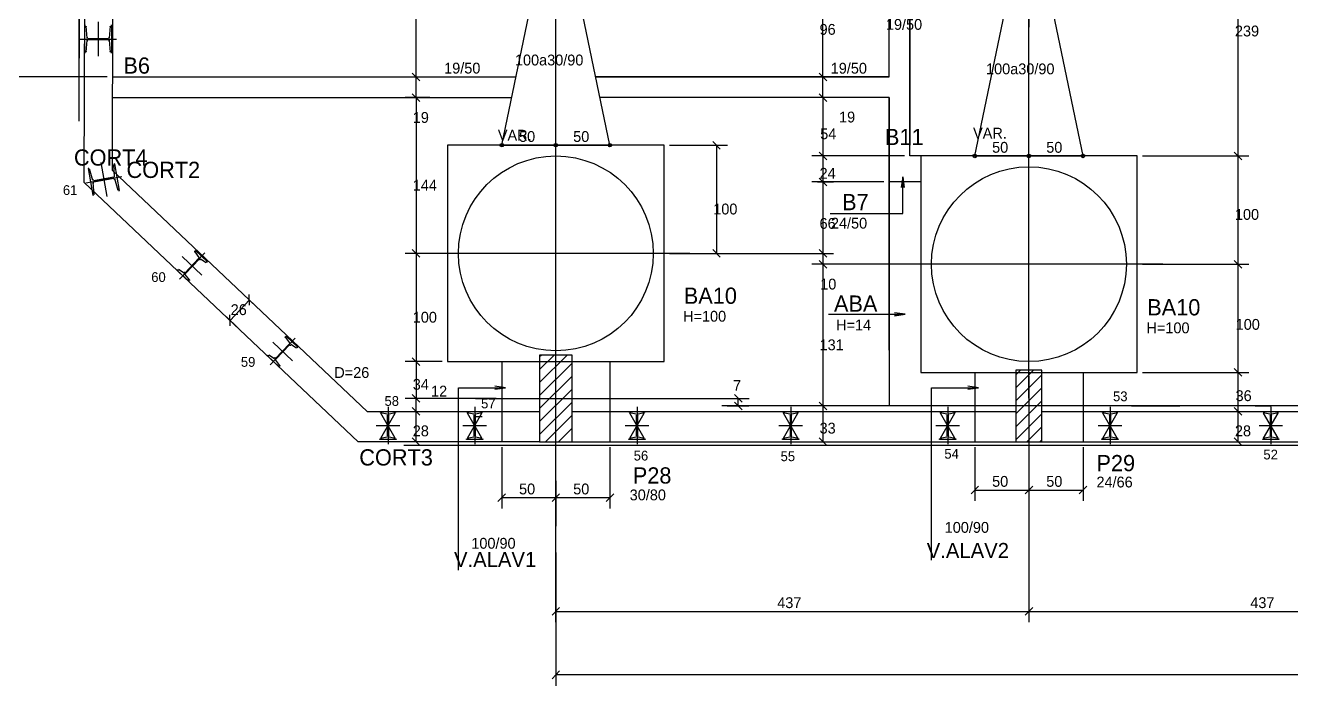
# Model space of a CAD drawing. Header units: metres. Extents: x -5 to 6148, y -6 to 3867.
# Drawn here: x 2052 to 3222, y 1862 to 2473 of the extents above; entities that cross this region are included whole.
import ezdxf

# ---------------------------------------------------------------- set-up
doc = ezdxf.new("R2010")
doc.units = ezdxf.units.M

msp = doc.modelspace()

# ---------------------------------------------------------------- linework, layer by layer
for centre, radius in [((2492.2, 2361.9), 1.67), ((2542.2, 2361.9), 1.67), ((2542.2, 2361.9), 1.67), ((2592.2, 2361.9), 1.67), ((2542.2, 2261.9), 90), ((2492.2, 2361.9), 0.83), ((2542.2, 2361.9), 0.83), ((2542.2, 2361.9), 0.83), ((2592.2, 2361.9), 0.83), ((2929.2, 2351.9), 1.67), ((2929.2, 2351.9), 0.83), ((2979.2, 2351.9), 1.67), ((2979.2, 2351.9), 1.67), ((2979.2, 2351.9), 0.83), ((2979.2, 2351.9), 0.83), ((3029.2, 2351.9), 1.67), ((3029.2, 2351.9), 0.83), ((2979.2, 2251.9), 90)]:
    msp.add_circle(centre, radius)
at = {"layer": '1', "color": 1}
for p, q in [((2106.5, 2327.4), (2109.5, 3398.9)), ((2132.6, 2338.6), (2135.2, 3285.9)), ((2542.2, 2138.2), (2542.2, 2385.6)), ((2979.2, 2128.2), (2979.2, 2375.6)), ((2665.9, 2261.9), (2418.5, 2261.9)), ((3102.9, 2251.9), (2855.5, 2251.9)), ((2367.9, 2115.9), (2492.2, 2115.9)), ((2592.2, 2115.9), (2929.2, 2115.9)), ((3029.2, 2115.9), (3364.4, 2115.9)), ((2527.2, 2087.9), (2359.7, 2087.9)), ((2557.2, 2087.9), (2967.2, 2087.9)), ((2991.2, 2087.9), (5771.4, 2087.9))]:
    msp.add_line(p, q, dxfattribs=at)
for points in [[(2367.9, 2115.9), (2132.6, 2338.6)], [(2359.7, 2087.9), (2106.5, 2327.4)]]:
    msp.add_lwpolyline(points, dxfattribs=at)
at = {"layer": '2', "color": 2}
for p, q in [((2101.7, 2385.7), (2105.8, 3867.2)), ((2416.5, 2421.3), (2409.5, 2428.4)), ((2416.5, 2421.3), (2409.5, 2428.4)), ((2792.4, 2421.3), (2785.3, 2428.4)), ((2792.4, 2421.3), (2785.3, 2428.4)), ((2792.4, 2421.3), (2785.3, 2428.4)), ((2409.5, 2409.4), (2416.5, 2402.3)), ((2416.5, 2402.3), (2409.5, 2409.4)), ((2785.3, 2409.4), (2792.4, 2402.3)), ((2792.4, 2402.3), (2785.3, 2409.4)), ((2792.4, 2402.3), (2785.3, 2409.4)), ((2687.1, 2365.4), (2694.1, 2358.3)), ((2785.3, 2355.4), (2792.4, 2348.3)), ((2785.3, 2355.4), (2792.4, 2348.3)), ((3176, 2348.3), (3168.9, 2355.4)), ((3176, 2348.3), (3168.9, 2355.4)), ((2785.3, 2331.4), (2792.4, 2324.3)), ((2785.3, 2331.4), (2792.4, 2324.3)), ((2785.3, 2331.4), (2792.4, 2324.3)), ((2409.5, 2265.4), (2416.5, 2258.3)), ((2409.5, 2265.4), (2416.5, 2258.3)), ((2687.1, 2265.4), (2694.1, 2258.3)), ((2785.3, 2265.4), (2792.4, 2258.3)), ((2785.3, 2265.4), (2792.4, 2258.3)), ((2785.3, 2255.4), (2792.4, 2248.3)), ((2785.3, 2255.4), (2792.4, 2248.3)), ((3176, 2248.3), (3168.9, 2255.4)), ((3176, 2248.3), (3168.9, 2255.4)), ((2259.2, 2213.9), (2258.9, 2223.9)), ((2241.4, 2195), (2241.1, 2205)), ((2409.5, 2165.4), (2416.5, 2158.3)), ((2409.5, 2165.4), (2416.5, 2158.3)), ((3176, 2148.3), (3168.9, 2155.4)), ((3176, 2148.3), (3168.9, 2155.4)), ((2416.5, 2124.3), (2409.5, 2131.4)), ((2409.5, 2131.4), (2416.5, 2124.3)), ((2714.2, 2124.3), (2707.1, 2131.4)), ((2416.5, 2112.3), (2409.5, 2119.4)), ((2416.5, 2112.3), (2409.5, 2119.4)), ((2714.2, 2117.3), (2707.1, 2124.4)), ((2785.3, 2124.4), (2792.4, 2117.3)), ((2785.3, 2124.4), (2792.4, 2117.3)), ((3176, 2112.3), (3168.9, 2119.4)), ((3176, 2112.3), (3168.9, 2119.4)), ((2401.7, 2084.8), (5872.2, 2084.8)), ((2416.5, 2084.3), (2409.5, 2091.4)), ((2785.3, 2091.4), (2792.4, 2084.3)), ((3176, 2084.3), (3168.9, 2091.4)), ((2488.7, 2032.7), (2495.7, 2039.8)), ((2538.7, 2032.7), (2545.7, 2039.8)), ((2538.7, 2032.7), (2545.7, 2039.8)), ((2588.7, 2032.7), (2595.7, 2039.8)), ((2925.7, 2039.7), (2932.7, 2046.7)), ((2975.7, 2039.7), (2982.7, 2046.7)), ((2975.7, 2039.7), (2982.7, 2046.7)), ((3025.7, 2039.7), (3032.7, 2046.7)), ((2538.7, 1927.6), (2545.7, 1934.7)), ((2538.7, 1927.6), (2545.7, 1934.7)), ((2975.7, 1927.6), (2982.7, 1934.7)), ((2975.7, 1927.6), (2982.7, 1934.7)), ((2545.7, 1876), (2538.7, 1868.9))]:
    msp.add_line(p, q, dxfattribs=at)
msp.add_lwpolyline([(2101.7, 2384), (2101.7, 2384.3), (2101.7, 2384.6), (2101.7, 2384.8), (2101.7, 2550.5), (2236, 2684.8), (2401.7, 2684.8), (2401.7, 2684.8), (2401.7, 2684.8), (2401.7, 2684.8)], dxfattribs=at)
at = {"layer": '3', "color": 3}
for p, q in [((2850.2, 2424.9), (2850.2, 2539.9)), ((2492.2, 2361.9), (2527.2, 2530.2)), ((2592.2, 2361.9), (2557.2, 2530.2)), ((2929.2, 2351.9), (2964.2, 2520.9)), ((3029.2, 2351.9), (2994.2, 2520.9)), ((2132.8, 2424.9), (2505.3, 2424.9)), ((2132.8, 2405.9), (2501.3, 2405.9)), ((2850.2, 2405.9), (2583, 2405.9)), ((2850.2, 2172.5), (2850.2, 2405.9)), ((2850.2, 2405.9), (2850.2, 2120.9)), ((2879.2, 2351.9), (2869.2, 2351.9)), ((2879.2, 2327.9), (2850.2, 2327.9)), ((2527.2, 2166.6), (2528.5, 2167.9)), ((2527.2, 2154.5), (2540.5, 2167.9)), ((2527.2, 2142.5), (2552.5, 2167.9)), ((2492.2, 2161.9), (2492.2, 2087.9)), ((2527.2, 2130.5), (2557.2, 2160.5)), ((2592.2, 2161.9), (2592.2, 2087.9)), ((2967.2, 2149.8), (2971.3, 2153.9)), ((2967.2, 2137.8), (2983.3, 2153.9)), ((2527.2, 2118.5), (2557.2, 2148.5)), ((2929.2, 2151.9), (2929.2, 2087.9)), ((2967.2, 2125.7), (2991.2, 2149.7)), ((3029.2, 2151.9), (3029.2, 2087.9)), ((2527.2, 2106.5), (2557.2, 2136.5)), ((2967.2, 2113.7), (2991.2, 2137.7)), ((2527.2, 2094.4), (2557.2, 2124.4)), ((2967.2, 2101.7), (2991.2, 2125.7)), ((2492.2, 2115.9), (2527.2, 2115.9)), ((2532.6, 2087.9), (2557.2, 2112.4)), ((2557.2, 2115.9), (2592.2, 2115.9)), ((2929.2, 2115.9), (2967.2, 2115.9)), ((2967.2, 2089.7), (2991.2, 2113.7)), ((2991.2, 2115.9), (3029.2, 2115.9)), ((2544.6, 2087.9), (2557.2, 2100.4)), ((2977.4, 2087.9), (2991.2, 2101.7)), ((2556.7, 2087.9), (2557.2, 2088.4)), ((2989.4, 2087.9), (2991.2, 2089.6))]:
    msp.add_line(p, q, dxfattribs=at)
for points in [[(2869.2, 2351.9), (2869.2, 2520.9), (2869.2, 2361.9)], [(2579.1, 2424.9), (2850.2, 2424.9), (2579.1, 2424.9)], [(2442.2, 2161.9), (2642.2, 2161.9), (2642.2, 2361.9), (2442.2, 2361.9), (2442.2, 2161.9)], [(2879.2, 2151.9), (3079.2, 2151.9), (3079.2, 2351.9), (2879.2, 2351.9), (2879.2, 2151.9)]]:
    msp.add_lwpolyline(points, dxfattribs=at)
at = {"layer": '6', "color": 6}
for p, q in [((2106.9, 2472.4), (2106.9, 2447.4)), ((2107.7, 2472.4), (2106.9, 2472.4)), ((2109.3, 2460.8), (2108.3, 2471.9)), ((2119.4, 2475.8), (2119.4, 2444)), ((2130.5, 2471.9), (2129.5, 2460.8)), ((2131.9, 2472.4), (2131.2, 2472.4)), ((2131.9, 2447.4), (2131.9, 2472.4)), ((2102.6, 2459.9), (2136.3, 2459.9)), ((2108.3, 2447.9), (2109.3, 2459)), ((2128.9, 2460.3), (2109.9, 2460.3)), ((2109.9, 2459.5), (2128.9, 2459.5)), ((2129.5, 2459), (2130.5, 2447.9)), ((2106.9, 2447.4), (2107.7, 2447.4)), ((2131.2, 2447.4), (2131.9, 2447.4)), ((2110.8, 2340.3), (2110, 2340.2)), ((2110, 2340.2), (2114.5, 2315.6)), ((2114.5, 2329.2), (2111.5, 2340)), ((2121.8, 2345.8), (2127.4, 2314.4)), ((2133.4, 2343.9), (2134.3, 2332.7)), ((2134.7, 2344.6), (2133.9, 2344.5)), ((2139.1, 2320), (2134.7, 2344.6)), ((2108, 2327.1), (2141.1, 2333.1)), ((2133.8, 2332.2), (2115.2, 2328.8)), ((2115.3, 2328), (2133.9, 2331.4)), ((2134.6, 2331), (2137.6, 2320.2)), ((2115.7, 2316.3), (2114.8, 2327.5)), ((2138.3, 2319.9), (2139.1, 2320)), ((2114.5, 2315.6), (2115.2, 2315.7)), ((2194.6, 2238.1), (2217.8, 2262.5)), ((2197.1, 2258.9), (2215.3, 2241.7)), ((2209.4, 2264.5), (2208.8, 2264)), ((2208.8, 2263.2), (2212.5, 2258.2)), ((2220.3, 2254.2), (2209.4, 2264.5)), ((2192.7, 2246.9), (2192.2, 2246.4)), ((2192.2, 2246.4), (2203.1, 2236.1)), ((2198.7, 2243.6), (2193.5, 2247)), ((2212.5, 2257.4), (2199.4, 2243.7)), ((2200, 2243.2), (2213, 2256.9)), ((2213.8, 2257), (2219, 2253.5)), ((2219.8, 2253.7), (2220.3, 2254.2)), ((2203.7, 2237.4), (2199.9, 2242.4)), ((2203.1, 2236.1), (2203.6, 2236.6)), ((2278.2, 2159), (2301.3, 2183.5)), ((2280.7, 2179.8), (2298.8, 2162.6)), ((2296, 2178.4), (2283, 2164.6)), ((2283.5, 2164.1), (2296.5, 2177.8)), ((2292.3, 2184.2), (2296, 2179.2)), ((2292.9, 2185.5), (2292.4, 2184.9)), ((2303.8, 2175.2), (2292.9, 2185.5)), ((2297.3, 2178), (2302.5, 2174.5)), ((2276.2, 2167.9), (2275.7, 2167.3)), ((2275.7, 2167.3), (2286.6, 2157)), ((2282.2, 2164.5), (2277, 2168)), ((2303.3, 2174.6), (2303.8, 2175.2)), ((2287.2, 2158.3), (2283.5, 2163.3)), ((2286.6, 2157), (2287.1, 2157.5)), ((2387.2, 2120.2), (2387.2, 2085.5)), ((2467.2, 2120.2), (2467.2, 2085.5)), ((2617.2, 2120.2), (2617.2, 2085.5)), ((2759.2, 2120.2), (2759.2, 2085.5)), ((2904.2, 2120.2), (2904.2, 2085.5)), ((3054.2, 2120.2), (3054.2, 2085.5)), ((3202.7, 2120.2), (3202.7, 2085.5)), ((2379.7, 2115.8), (2394.7, 2115.8)), ((2379.7, 2115.1), (2379.7, 2115.8)), ((2386.3, 2113.4), (2380.2, 2114.5)), ((2393.8, 2091.3), (2380.5, 2114.4)), ((2380.5, 2091.3), (2393.8, 2114.4)), ((2386.8, 2092.9), (2386.8, 2112.8)), ((2387.6, 2112.8), (2387.6, 2092.9)), ((2394.2, 2114.5), (2388.1, 2113.4)), ((2394.7, 2115.8), (2394.7, 2115.1)), ((2459.7, 2115.8), (2474.7, 2115.8)), ((2459.7, 2115.1), (2459.7, 2115.8)), ((2466.3, 2113.4), (2460.2, 2114.5)), ((2473.8, 2091.3), (2460.5, 2114.4)), ((2460.5, 2091.3), (2473.8, 2114.4)), ((2466.8, 2092.9), (2466.8, 2112.8)), ((2467.6, 2112.8), (2467.6, 2092.9)), ((2474.2, 2114.5), (2468.1, 2113.4)), ((2474.7, 2115.8), (2474.7, 2115.1)), ((2609.7, 2115.8), (2624.7, 2115.8)), ((2609.7, 2115.1), (2609.7, 2115.8)), ((2616.3, 2113.4), (2610.2, 2114.5)), ((2623.8, 2091.3), (2610.5, 2114.4)), ((2610.5, 2091.3), (2623.8, 2114.4)), ((2616.8, 2092.9), (2616.8, 2112.8)), ((2617.6, 2112.8), (2617.6, 2092.9)), ((2624.2, 2114.5), (2618.1, 2113.4)), ((2624.7, 2115.8), (2624.7, 2115.1)), ((2751.7, 2115.8), (2766.7, 2115.8)), ((2751.7, 2115.1), (2751.7, 2115.8)), ((2758.3, 2113.4), (2752.2, 2114.5)), ((2765.8, 2091.3), (2752.5, 2114.4)), ((2752.5, 2091.3), (2765.8, 2114.4)), ((2758.8, 2092.9), (2758.8, 2112.8)), ((2759.6, 2112.8), (2759.6, 2092.9)), ((2766.2, 2114.5), (2760.1, 2113.4)), ((2766.7, 2115.8), (2766.7, 2115.1)), ((2896.7, 2115.8), (2911.7, 2115.8)), ((2896.7, 2115.1), (2896.7, 2115.8)), ((2903.3, 2113.4), (2897.2, 2114.5)), ((2910.8, 2091.3), (2897.5, 2114.4)), ((2897.5, 2091.3), (2910.8, 2114.4)), ((2903.8, 2092.9), (2903.8, 2112.8)), ((2904.6, 2112.8), (2904.6, 2092.9)), ((2911.2, 2114.5), (2905.1, 2113.4)), ((2911.7, 2115.8), (2911.7, 2115.1)), ((3046.7, 2115.8), (3061.7, 2115.8)), ((3046.7, 2115.1), (3046.7, 2115.8)), ((3053.3, 2113.4), (3047.2, 2114.5)), ((3060.8, 2091.3), (3047.5, 2114.4)), ((3047.5, 2091.3), (3060.8, 2114.4)), ((3053.8, 2092.9), (3053.8, 2112.8)), ((3054.6, 2112.8), (3054.6, 2092.9)), ((3061.2, 2114.5), (3055.1, 2113.4)), ((3061.7, 2115.8), (3061.7, 2115.1)), ((3195.2, 2115.8), (3210.2, 2115.8)), ((3195.2, 2115.1), (3195.2, 2115.8)), ((3201.8, 2113.4), (3195.7, 2114.5)), ((3209.3, 2091.3), (3196, 2114.4)), ((3196, 2091.3), (3209.3, 2114.4)), ((3202.3, 2092.9), (3202.3, 2112.8)), ((3203.1, 2112.8), (3203.1, 2092.9)), ((3209.7, 2114.5), (3203.6, 2113.4)), ((3210.2, 2115.8), (3210.2, 2115.1)), ((2376.3, 2102.8), (2398.1, 2102.8)), ((2456.3, 2102.8), (2478.1, 2102.8)), ((2606.3, 2102.8), (2628.1, 2102.8)), ((2748.3, 2102.8), (2770.1, 2102.8)), ((2893.3, 2102.8), (2915.1, 2102.8)), ((3043.3, 2102.8), (3065.1, 2102.8)), ((3191.8, 2102.8), (3213.6, 2102.8)), ((2379.7, 2089.8), (2379.7, 2090.6)), ((2394.7, 2089.8), (2379.7, 2089.8)), ((2380.2, 2091.2), (2386.3, 2092.3)), ((2388.1, 2092.3), (2394.2, 2091.2)), ((2394.7, 2090.6), (2394.7, 2089.8)), ((2459.7, 2089.8), (2459.7, 2090.6)), ((2474.7, 2089.8), (2459.7, 2089.8)), ((2460.2, 2091.2), (2466.3, 2092.3)), ((2468.1, 2092.3), (2474.2, 2091.2)), ((2474.7, 2090.6), (2474.7, 2089.8)), ((2609.7, 2089.8), (2609.7, 2090.6)), ((2624.7, 2089.8), (2609.7, 2089.8)), ((2610.2, 2091.2), (2616.3, 2092.3)), ((2618.1, 2092.3), (2624.2, 2091.2)), ((2624.7, 2090.6), (2624.7, 2089.8)), ((2751.7, 2089.8), (2751.7, 2090.6)), ((2766.7, 2089.8), (2751.7, 2089.8)), ((2752.2, 2091.2), (2758.3, 2092.3)), ((2760.1, 2092.3), (2766.2, 2091.2)), ((2766.7, 2090.6), (2766.7, 2089.8)), ((2896.7, 2089.8), (2896.7, 2090.6)), ((2911.7, 2089.8), (2896.7, 2089.8)), ((2897.2, 2091.2), (2903.3, 2092.3)), ((2905.1, 2092.3), (2911.2, 2091.2)), ((2911.7, 2090.6), (2911.7, 2089.8)), ((3046.7, 2089.8), (3046.7, 2090.6)), ((3061.7, 2089.8), (3046.7, 2089.8)), ((3047.2, 2091.2), (3053.3, 2092.3)), ((3055.1, 2092.3), (3061.2, 2091.2)), ((3061.7, 2090.6), (3061.7, 2089.8)), ((3195.2, 2089.8), (3195.2, 2090.6)), ((3210.2, 2089.8), (3195.2, 2089.8)), ((3195.7, 2091.2), (3201.8, 2092.3)), ((3203.6, 2092.3), (3209.7, 2091.2)), ((3210.2, 2090.6), (3210.2, 2089.8))]:
    msp.add_line(p, q, dxfattribs=at)
for points in [[(2108.3, 2471.6), (2108.2, 2471.3), (2108, 2471.1), (2107.7, 2471.1)], [(2131.2, 2471.1), (2130.9, 2471.1), (2130.6, 2471.3), (2130.5, 2471.6)], [(2109.3, 2461.1), (2109.4, 2461.3), (2109.6, 2461.5), (2109.9, 2461.5)], [(2109.9, 2458.2), (2109.6, 2458.2), (2109.4, 2458.5), (2109.3, 2458.7)], [(2128.9, 2461.5), (2128.9, 2461.5), (2128.9, 2461.5), (2128.9, 2461.5), (2129.2, 2461.5), (2129.4, 2461.3), (2129.5, 2461.1)], [(2129.5, 2458.7), (2129.4, 2458.5), (2129.2, 2458.2), (2128.9, 2458.2)], [(2107.7, 2448.6), (2108, 2448.6), (2108.2, 2448.4), (2108.3, 2448.2)], [(2130.5, 2448.2), (2130.6, 2448.4), (2130.9, 2448.6), (2131.2, 2448.6)], [(2133.9, 2343.2), (2133.6, 2343.3), (2133.4, 2343.5), (2133.4, 2343.8)], [(2111.5, 2339.5), (2111.4, 2339.3), (2111.2, 2339.1), (2110.9, 2339.1), (2110.9, 2339.1), (2110.8, 2339.1), (2110.8, 2339.1)], [(2114.5, 2329.7), (2114.6, 2329.9), (2114.8, 2330.1), (2115.1, 2330.1), (2115.1, 2330.1), (2115.1, 2330.1), (2115.2, 2330.1)], [(2133.8, 2333.4), (2134.1, 2333.3), (2134.3, 2333.1), (2134.3, 2332.8)], [(2134.6, 2330.5), (2134.5, 2330.3), (2134.3, 2330.1), (2134.1, 2330.1), (2134, 2330.1), (2134, 2330.1), (2133.9, 2330.2)], [(2115.3, 2326.8), (2115, 2326.9), (2114.8, 2327.1), (2114.8, 2327.4)], [(2115.2, 2317), (2115.5, 2316.9), (2115.7, 2316.7), (2115.7, 2316.4)], [(2137.6, 2320.7), (2137.7, 2321), (2138, 2321.1), (2138.2, 2321.1), (2138.2, 2321.1), (2138.3, 2321.1), (2138.3, 2321.1)], [(2208.8, 2263.1), (2208.7, 2263.3), (2208.7, 2263.4), (2208.7, 2263.6), (2208.7, 2263.7), (2208.7, 2263.8), (2208.8, 2263.9)], [(2212.5, 2258.3), (2212.6, 2258.2), (2212.6, 2258), (2212.6, 2257.9), (2212.6, 2257.7), (2212.6, 2257.6), (2212.5, 2257.5)], [(2213.8, 2255.9), (2213.7, 2255.9), (2213.6, 2255.8), (2213.5, 2255.8), (2213.3, 2255.8), (2213.1, 2255.9), (2213, 2256)], [(2219, 2254.6), (2219.1, 2254.7), (2219.2, 2254.7), (2219.3, 2254.7), (2219.5, 2254.7), (2219.7, 2254.6), (2219.8, 2254.5)], [(2193.5, 2246), (2193.4, 2245.9), (2193.3, 2245.9), (2193.1, 2245.9), (2193, 2245.9), (2192.8, 2246), (2192.7, 2246.1)], [(2198.7, 2244.7), (2198.8, 2244.7), (2198.9, 2244.7), (2199, 2244.7), (2199.2, 2244.7), (2199.3, 2244.7), (2199.4, 2244.6)], [(2200, 2242.3), (2199.9, 2242.4), (2199.8, 2242.6), (2199.8, 2242.7), (2199.8, 2242.9), (2199.9, 2243), (2199.9, 2243.1)], [(2203.6, 2237.5), (2203.7, 2237.3), (2203.8, 2237.2), (2203.8, 2237), (2203.8, 2236.9), (2203.8, 2236.8), (2203.7, 2236.7)], [(2292.4, 2184.1), (2292.3, 2184.2), (2292.2, 2184.3), (2292.2, 2184.5), (2292.2, 2184.6), (2292.2, 2184.8), (2292.3, 2184.9)], [(2296, 2179.2), (2296.1, 2179.1), (2296.1, 2179), (2296.1, 2178.8), (2296.1, 2178.7), (2296.1, 2178.6), (2296, 2178.5)], [(2297.3, 2176.9), (2297.2, 2176.8), (2297.1, 2176.8), (2297, 2176.8), (2296.8, 2176.8), (2296.7, 2176.9), (2296.5, 2177)], [(2277, 2166.9), (2276.9, 2166.9), (2276.8, 2166.8), (2276.7, 2166.8), (2276.5, 2166.8), (2276.3, 2166.9), (2276.2, 2167)], [(2282.2, 2165.6), (2282.3, 2165.7), (2282.4, 2165.7), (2282.5, 2165.7), (2282.7, 2165.7), (2282.8, 2165.6), (2283, 2165.5)], [(2302.5, 2175.6), (2302.6, 2175.6), (2302.7, 2175.7), (2302.8, 2175.7), (2303, 2175.7), (2303.2, 2175.6), (2303.3, 2175.5)], [(2283.5, 2163.2), (2283.4, 2163.4), (2283.4, 2163.5), (2283.4, 2163.7), (2283.4, 2163.8), (2283.4, 2163.9), (2283.5, 2164)], [(2287.1, 2158.4), (2287.2, 2158.3), (2287.3, 2158.1), (2287.3, 2158), (2287.3, 2157.8), (2287.3, 2157.7), (2287.2, 2157.6)], [(2379.7, 2115.1), (2379.7, 2115.4), (2379.9, 2115.6), (2380.2, 2115.7)], [(2386.8, 2112.8), (2386.8, 2112.5), (2386.6, 2112.3), (2386.3, 2112.2)], [(2388.1, 2112.2), (2387.8, 2112.3), (2387.6, 2112.5), (2387.6, 2112.8)], [(2394.2, 2115.7), (2394.5, 2115.6), (2394.7, 2115.4), (2394.7, 2115.1)], [(2459.7, 2115.1), (2459.7, 2115.4), (2459.9, 2115.6), (2460.2, 2115.7)], [(2466.8, 2112.8), (2466.8, 2112.5), (2466.6, 2112.3), (2466.3, 2112.2)], [(2468.1, 2112.2), (2467.8, 2112.3), (2467.6, 2112.5), (2467.6, 2112.8)], [(2474.2, 2115.7), (2474.5, 2115.6), (2474.7, 2115.4), (2474.7, 2115.1)], [(2609.7, 2115.1), (2609.7, 2115.4), (2609.9, 2115.6), (2610.2, 2115.7)], [(2616.8, 2112.8), (2616.8, 2112.5), (2616.6, 2112.3), (2616.3, 2112.2)], [(2618.1, 2112.2), (2617.8, 2112.3), (2617.6, 2112.5), (2617.6, 2112.8)], [(2624.2, 2115.7), (2624.5, 2115.6), (2624.7, 2115.4), (2624.7, 2115.1)], [(2751.7, 2115.1), (2751.7, 2115.4), (2751.9, 2115.6), (2752.2, 2115.7)], [(2758.8, 2112.8), (2758.8, 2112.5), (2758.6, 2112.3), (2758.3, 2112.2)], [(2760.1, 2112.2), (2759.8, 2112.3), (2759.6, 2112.5), (2759.6, 2112.8)], [(2766.2, 2115.7), (2766.5, 2115.6), (2766.7, 2115.4), (2766.7, 2115.1)], [(2896.7, 2115.1), (2896.7, 2115.4), (2896.9, 2115.6), (2897.2, 2115.7)], [(2903.8, 2112.8), (2903.8, 2112.5), (2903.6, 2112.3), (2903.3, 2112.2)], [(2905.1, 2112.2), (2904.8, 2112.3), (2904.6, 2112.5), (2904.6, 2112.8)], [(2911.2, 2115.7), (2911.5, 2115.6), (2911.7, 2115.4), (2911.7, 2115.1)], [(3046.7, 2115.1), (3046.7, 2115.4), (3046.9, 2115.6), (3047.2, 2115.7)], [(3053.8, 2112.8), (3053.8, 2112.5), (3053.6, 2112.3), (3053.3, 2112.2)], [(3055.1, 2112.2), (3054.8, 2112.3), (3054.6, 2112.5), (3054.6, 2112.8)], [(3061.2, 2115.7), (3061.5, 2115.6), (3061.7, 2115.4), (3061.7, 2115.1)], [(3195.2, 2115.1), (3195.2, 2115.4), (3195.4, 2115.6), (3195.7, 2115.7)], [(3202.3, 2112.8), (3202.3, 2112.5), (3202.1, 2112.3), (3201.8, 2112.2)], [(3203.6, 2112.2), (3203.3, 2112.3), (3203.1, 2112.5), (3203.1, 2112.8)], [(3209.7, 2115.7), (3210, 2115.6), (3210.2, 2115.4), (3210.2, 2115.1)], [(2380.2, 2090), (2379.9, 2090), (2379.7, 2090.3), (2379.7, 2090.6)], [(2386.3, 2093.5), (2386.6, 2093.4), (2386.8, 2093.2), (2386.8, 2092.9), (2386.8, 2092.9), (2386.8, 2092.9), (2386.8, 2092.9)], [(2387.6, 2092.9), (2387.6, 2093.2), (2387.8, 2093.4), (2388.1, 2093.5)], [(2394.7, 2090.6), (2394.7, 2090.3), (2394.5, 2090), (2394.2, 2090)], [(2460.2, 2090), (2459.9, 2090), (2459.7, 2090.3), (2459.7, 2090.6)], [(2466.3, 2093.5), (2466.6, 2093.4), (2466.8, 2093.2), (2466.8, 2092.9), (2466.8, 2092.9), (2466.8, 2092.9), (2466.8, 2092.9)], [(2467.6, 2092.9), (2467.6, 2093.2), (2467.8, 2093.4), (2468.1, 2093.5)], [(2474.7, 2090.6), (2474.7, 2090.3), (2474.5, 2090), (2474.2, 2090)], [(2610.2, 2090), (2609.9, 2090), (2609.7, 2090.3), (2609.7, 2090.6)], [(2616.3, 2093.5), (2616.6, 2093.4), (2616.8, 2093.2), (2616.8, 2092.9), (2616.8, 2092.9), (2616.8, 2092.9), (2616.8, 2092.9)], [(2617.6, 2092.9), (2617.6, 2093.2), (2617.8, 2093.4), (2618.1, 2093.5)], [(2624.7, 2090.6), (2624.7, 2090.3), (2624.5, 2090), (2624.2, 2090)], [(2752.2, 2090), (2751.9, 2090.1), (2751.7, 2090.3), (2751.7, 2090.6)], [(2758.3, 2093.5), (2758.6, 2093.4), (2758.8, 2093.2), (2758.8, 2092.9), (2758.8, 2092.9), (2758.8, 2092.9), (2758.8, 2092.9)], [(2759.6, 2092.9), (2759.6, 2093.2), (2759.8, 2093.4), (2760.1, 2093.5)], [(2766.7, 2090.6), (2766.7, 2090.3), (2766.5, 2090.1), (2766.2, 2090)], [(2897.2, 2090), (2896.9, 2090.1), (2896.7, 2090.3), (2896.7, 2090.6)], [(2903.3, 2093.5), (2903.6, 2093.4), (2903.8, 2093.2), (2903.8, 2092.9), (2903.8, 2092.9), (2903.8, 2092.9), (2903.8, 2092.9)], [(2904.6, 2092.9), (2904.6, 2093.2), (2904.8, 2093.4), (2905.1, 2093.5)], [(2911.7, 2090.6), (2911.7, 2090.3), (2911.5, 2090.1), (2911.2, 2090)], [(3047.2, 2090), (3046.9, 2090.1), (3046.7, 2090.3), (3046.7, 2090.6)], [(3053.3, 2093.5), (3053.6, 2093.4), (3053.8, 2093.2), (3053.8, 2092.9), (3053.8, 2092.9), (3053.8, 2092.9), (3053.8, 2092.9)], [(3054.6, 2092.9), (3054.6, 2093.2), (3054.8, 2093.4), (3055.1, 2093.5)], [(3061.7, 2090.6), (3061.7, 2090.3), (3061.5, 2090.1), (3061.2, 2090)], [(3195.7, 2090), (3195.4, 2090), (3195.2, 2090.3), (3195.2, 2090.6)], [(3201.8, 2093.5), (3202.1, 2093.4), (3202.3, 2093.2), (3202.3, 2092.9), (3202.3, 2092.9), (3202.3, 2092.9), (3202.3, 2092.9)], [(3203.1, 2092.9), (3203.1, 2093.2), (3203.3, 2093.4), (3203.6, 2093.5)], [(3210.2, 2090.6), (3210.2, 2090.3), (3210, 2090), (3209.7, 2090)]]:
    msp.add_lwpolyline(points, dxfattribs=at)
at = {"layer": '7', "color": 7}
for points in [[(2527.2, 2087.9), (2557.2, 2087.9), (2557.2, 2167.9), (2527.2, 2167.9), (2527.2, 2087.9)], [(2967.2, 2087.9), (2991.2, 2087.9), (2991.2, 2153.9), (2967.2, 2153.9), (2967.2, 2087.9)]]:
    msp.add_lwpolyline(points, dxfattribs=at)
at = {"layer": '9', "color": 9}
for p, q in [((2542.2, 1921.1), (2542.2, 3086.1)), ((2979.2, 2148.9), (2979.2, 3085.9)), ((2413, 2424.9), (2413, 2624.4)), ((3172.5, 2351.9), (3172.5, 2590.9)), ((2788.8, 2424.9), (2788.8, 2520.9)), ((2979.2, 2503.4), (2979.2, 2470.8)), ((2127.8, 2424.9), (1997.4, 2424.9)), ((2413, 2405.9), (2413, 2424.9)), ((2801.4, 2424.9), (2778.8, 2424.9)), ((2788.8, 2405.9), (2788.8, 2424.9)), ((2425.8, 2405.9), (2403, 2405.9)), ((2413, 2405.9), (2413, 2261.9)), ((2795.9, 2405.9), (2778.8, 2405.9)), ((2800.9, 2405.9), (2778.8, 2405.9)), ((2788.8, 2405.9), (2788.8, 2351.9)), ((2492.2, 2361.9), (2542.2, 2361.9)), ((2542.2, 2361.9), (2592.2, 2361.9)), ((2647.2, 2361.9), (2700.6, 2361.9)), ((2690.6, 2361.9), (2690.6, 2261.9)), ((2864.2, 2351.9), (2778.8, 2351.9)), ((2788.8, 2351.9), (2788.8, 2327.9)), ((2929.2, 2351.9), (2979.2, 2351.9)), ((2979.2, 2351.9), (3029.2, 2351.9)), ((3084.2, 2351.9), (3182.5, 2351.9)), ((3172.5, 2251.9), (3172.5, 2351.9)), ((2788.8, 2337.9), (2788.8, 2261.9)), ((2845.2, 2327.9), (2778.8, 2327.9)), ((2783.8, 2327.9), (2798.8, 2327.9)), ((2437.2, 2261.9), (2403, 2261.9)), ((2437.2, 2261.9), (2403, 2261.9)), ((2413, 2261.9), (2413, 2161.9)), ((2647.2, 2261.9), (2798.8, 2261.9)), ((2652.2, 2261.9), (2700.6, 2261.9)), ((2788.8, 2261.9), (2788.8, 2251.9)), ((2874.2, 2251.9), (2778.8, 2251.9)), ((2788.8, 2251.9), (2788.8, 2120.9)), ((3084.2, 2251.9), (3182.5, 2251.9)), ((3172.5, 2151.9), (3172.5, 2251.9)), ((2241.2, 2200), (2259.1, 2218.9)), ((2258.8, 2219.1), (2266.3, 2212)), ((2237.8, 2203.2), (2248.5, 2193.1)), ((2437.2, 2161.9), (2403, 2161.9)), ((2413, 2161.9), (2413, 2127.9)), ((2979.2, 2148.9), (2979.2, 1921.1)), ((3084.2, 2151.9), (3182.5, 2151.9)), ((3172.5, 2115.9), (3172.5, 2151.9)), ((2487.2, 2127.9), (2403, 2127.9)), ((2413, 2115.9), (2413, 2127.9)), ((2467.9, 2127.9), (2720.7, 2127.9)), ((3241.5, 2120.9), (2695.4, 2120.9)), ((2700.4, 2120.9), (2720.6, 2120.9)), ((2702.5, 2127.9), (2720.6, 2127.9)), ((2710.6, 2120.9), (2710.6, 2127.9)), ((2788.8, 2120.9), (2788.8, 2087.9)), ((3074.1, 2120.9), (3118.7, 2120.9)), ((3188.3, 2120.9), (3202.9, 2120.9)), ((2413, 2087.9), (2413, 2115.9)), ((2474.1, 2110.9), (2467, 2110.9)), ((3172.5, 2087.9), (3172.5, 2115.9)), ((2492.2, 2082.9), (2492.2, 2026.2)), ((2592.2, 2082.9), (2592.2, 2026.2)), ((2929.2, 2082.9), (2929.2, 2033.2)), ((3029.2, 2082.9), (3029.2, 2033.2)), ((2542.2, 2051.6), (2542.2, 2026.2)), ((2979.2, 2052.7), (2979.2, 2033.2)), ((2492.2, 2036.2), (2542.2, 2036.2)), ((2542.2, 2036.2), (2592.2, 2036.2)), ((2542.2, 2036.2), (2542.2, 2009.8)), ((2929.2, 2043.2), (2979.2, 2043.2)), ((2979.2, 2043.2), (3029.2, 2043.2)), ((2542.2, 1985.6), (2542.2, 1921.1)), ((2542.2, 1931.1), (2979.2, 1931.1)), ((2979.2, 1931.1), (3416.2, 1931.1)), ((2542.2, 1926.1), (2542.2, 1862.4)), ((4071.7, 1872.4), (2542.2, 1872.4))]:
    msp.add_line(p, q, dxfattribs=at)
for points in [[(2795.5, 2298.9), (2862.6, 2298.9), (2862.6, 2332.6), (2863.9, 2322.7), (2862.6, 2332.6), (2861.3, 2322.7)], [(2794.1, 2205.6), (2864.8, 2205.6), (2854.9, 2204.3), (2864.8, 2205.6), (2854.9, 2206.9)], [(2452.3, 1969.1), (2452.3, 2137.8), (2495.6, 2137.8), (2485.7, 2136.5), (2495.6, 2137.8), (2485.7, 2139.1)], [(2889.3, 1978.4), (2889.3, 2137.8), (2932.6, 2137.8), (2922.7, 2136.5), (2932.6, 2137.8), (2922.7, 2139.1)]]:
    msp.add_lwpolyline(points, dxfattribs=at)

# ---------------------------------------------------------------- texts
at = {"layer": '2', "color": 2}
for s, p in [('96', (2785.8, 2463.9)), ('239', (3169.5, 2462.4)), ('19', (2410, 2382.5)), ('19', (2803.8, 2382.9)), ('50', (2508.2, 2364.9)), ('50', (2558.2, 2364.9)), ('54', (2786.4, 2367.4)), ('50', (2945.2, 2354.9)), ('50', (2995.2, 2354.9)), ('24', (2785.8, 2330.9)), ('144', (2410, 2319.9)), ('100', (2687.6, 2297.9)), ('66', (2785.8, 2284.6)), ('100', (3169.5, 2292.9)), ('10', (2786.4, 2228.5)), ('26', (2241.8, 2204.9)), ('100', (2410, 2197.9)), ('100', (3170.2, 2191.3)), ('131', (2785.8, 2172.4)), ('34', (2410, 2135.9)), ('7', (2705.9, 2134.9)), ('12', (2426.9, 2129.6)), ('36', (3170.1, 2125.4)), ('28', (2410, 2092.9)), ('33', (2785.8, 2095.4)), ('28', (3169.5, 2092.9)), ('50', (2508.2, 2039.2)), ('50', (2558.2, 2039.2)), ('50', (2945.2, 2046.2)), ('50', (2995.2, 2046.2)), ('437', (2746.7, 1934.1)), ('437', (3183.7, 1934.1))]:
    msp.add_text(s, height=10, dxfattribs=at).set_placement(p)
at = {"layer": '3', "color": 3}
for s, height, p in [('19/50', 10, (2847.1, 2468.5)), ('100a30/90', 10, (2504.4, 2435.6)), ('19/50', 10, (2439, 2428.1)), ('19/50', 10, (2796.1, 2428)), ('100a30/90', 10, (2939.6, 2427.4)), ('VAR.', 10, (2488.6, 2366.1)), ('VAR.', 10, (2927.6, 2368)), ('61', 9, (2086.8, 2315.9)), ('24/50', 10, (2796.3, 2284.8)), ('60', 9, (2168.4, 2235.5)), ('BA10', 15, (2660.4, 2215.3)), ('BA10', 15, (3088.5, 2204.6)), ('H=100', 10, (2659.7, 2198.8)), ('H=14', 10, (2801, 2190.7)), ('H=100', 10, (3087.8, 2188.1)), ('59', 9, (2251.2, 2157.1)), ('D=26', 10, (2337.5, 2146.8)), ('58', 9, (2383.9, 2121)), ('53', 9, (3056.9, 2125.3)), ('57', 9, (2473.1, 2118.7)), ('56', 9, (2614.1, 2070.5)), ('55', 9, (2749.8, 2069.9)), ('54', 9, (2901.1, 2072.2)), ('52', 9, (3195.8, 2071.5)), ('24/66', 10, (3041.6, 2045.6)), ('30/80', 10, (2610.4, 2033.7)), ('100/90', 10, (2901.4, 2003.7)), ('100/90', 10, (2464.1, 1989))]:
    msp.add_text(s, height=height, dxfattribs=at).set_placement(p)
at = {"layer": '4', "color": 4}
for s, height, p in [('B6', 15, (2142.7, 2428)), ('B11', 15, (2846.2, 2362)), ('CORT4', 15, (2097, 2343)), ('CORT2', 15, (2145.6, 2331.6)), ('B7', 15, (2806.6, 2301.8)), ('ABA', 15, (2799.1, 2208)), ('CORT3', 15, (2360.6, 2065.9)), ('P29', 15, (3041.6, 2060.6)), ('P28', 15, (2613.3, 2049.2)), ('V.ALAV2', 14, (2884.8, 1980.3)), ('V.ALAV1', 14, (2448.1, 1972))]:
    msp.add_text(s, height=height, dxfattribs=at).set_placement(p)

doc.saveas('drawing.dxf')
